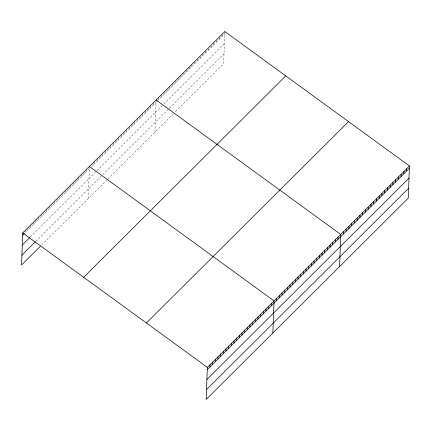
<?xml version="1.0" encoding="UTF-8"?>
<svg xmlns="http://www.w3.org/2000/svg" width="431" height="431" viewBox="0 0 431 431"><rect width="100%" height="100%" fill="white"/><g stroke="black" fill="none" stroke-linecap="round" stroke-linejoin="round"><path stroke-width="0.32" stroke-dasharray="2.15 1.62" d="M25.397 230.256L25.31 232.524L89.336 168.726M27.977 229.863L28.063 227.595M30.649 227.207L30.73 224.939M33.316 224.546L33.397 222.283M35.983 221.89L36.064 219.621M38.65 219.234L38.736 216.965M41.317 216.572L41.381 214.875M43.984 213.916L44.048 212.214M46.656 211.255L46.715 209.558M49.323 208.599L49.382 206.896M51.989 205.937L52.054 204.24M54.656 203.281L54.721 201.579M57.323 200.625L57.388 198.923M59.99 197.964L60.054 196.267M62.662 195.308L62.721 193.605M65.329 192.646L65.41 190.383M67.996 189.99L68.076 187.722M70.662 187.334L70.749 185.066M73.329 184.673L73.415 182.405M76.001 182.017L76.082 179.749M78.668 179.355L78.749 177.093M81.335 176.699L81.416 174.431M84.002 174.043L84.067 172.341M86.669 171.382L86.733 169.685M88.242 198.556L89.4 167.023M92.067 164.367L92.008 166.064L156.949 101.355M94.675 163.408L94.734 161.706M97.341 160.747L97.401 159.05M100.008 158.091L100.073 156.388M102.675 155.435L102.74 153.732M105.342 152.773L105.406 151.076M108.014 150.117L108.095 147.849M110.681 147.456L110.762 145.193M113.348 144.8L113.428 142.532M116.014 142.144L116.101 139.876M118.681 139.482L118.767 137.214M121.348 136.826L121.434 134.558M124.02 134.165L124.08 132.468M126.687 131.509L126.746 129.806M129.354 128.847L129.419 127.15M132.021 126.191L132.107 123.923M134.688 123.535L134.774 121.267M137.376 120.308L137.441 118.606M140.027 118.218L140.086 116.515M142.693 115.556L142.753 113.859M145.36 112.9L145.425 111.198M148.027 110.244L148.113 107.976M150.694 107.583L150.78 105.315M153.366 104.927L153.447 102.659M154.939 132.101L156.114 100.003M158.78 99.529L158.861 97.261M161.528 96.792L161.609 94.524M164.276 94.05L164.34 92.353M167.023 91.313L167.109 89.045M169.776 88.57L169.836 86.873M172.524 85.834L172.583 84.137M175.272 83.097L175.331 81.394M178.019 80.355L178.084 78.657M180.767 77.618L180.831 75.915M183.514 74.881L183.579 73.178M186.267 72.139L186.348 69.876M189.015 69.402L189.096 67.134M191.763 66.665L191.843 64.397M194.51 63.923L194.596 61.655M197.258 61.186L197.323 59.483M200.011 58.444L200.07 56.747M202.759 55.707L202.818 54.01M205.506 52.97L205.565 51.267M208.254 50.228L208.318 48.531M211.001 47.491L211.066 45.788M213.749 44.754L213.814 43.052M216.502 42.012L216.561 40.315M219.25 39.275L219.331 37.007M221.997 36.538L222.078 34.27M224.831 31.528L223.651 63.632L175.094 112.017M157.407 100.897L224.745 33.796M30.289 237.05L96.533 171.037M96.98 170.595L162.083 105.724M163.915 103.898L224.384 43.644M35.692 241.435L101.053 176.306M102.831 174.533L169.044 108.564M169.502 108.106L224.012 53.783M41.559 245.077L106.92 179.953M107.809 179.064L173.262 113.843"/><path stroke-width="0.65" d="M409.45 165.983L207.349 367.368L206.169 399.472L408.276 198.088L409.45 165.983L224.831 31.528L22.724 232.912L21.55 265.017L40.223 246.408M209.935 366.975L210.016 364.712M212.602 364.319L212.682 362.051M215.268 361.663L215.349 359.395M217.935 359.001L218.021 356.733M220.602 356.345L220.688 354.077M223.274 353.684L223.355 351.421M225.941 351.028L226.022 348.76M228.608 348.372L228.689 346.104M231.275 345.71L231.355 343.442M233.941 343.054L234.028 340.786M236.608 340.393L236.694 338.13M239.28 337.737L239.361 335.469M241.947 335.076L242.028 332.813M244.614 332.42L244.695 330.151M247.281 329.763L247.367 327.495M249.948 327.102L250.034 324.834M252.614 324.446L252.701 322.178M255.287 321.785L255.367 319.522M257.953 319.129L258.034 316.86M260.62 316.473L260.701 314.204M263.287 313.811L263.373 311.543M265.954 311.155L266.04 308.887M268.621 308.494L268.707 306.231M271.293 305.838L271.374 303.569M272.866 333.012L274.041 300.913L89.422 166.458M276.627 300.52L276.707 298.252M279.293 297.864L279.38 295.596M281.96 295.203L282.046 292.935M284.632 292.547L284.713 290.278M287.299 289.885L287.38 287.622M289.966 287.229L290.047 284.961M292.633 284.573L292.714 282.305M295.3 281.912L295.386 279.644M297.966 279.256L298.053 276.988M300.639 276.594L300.719 274.331M303.305 273.938L303.386 271.67M305.972 271.282L306.053 269.014M308.639 268.621L308.72 266.353M311.306 265.965L311.392 263.697M313.973 263.303L314.059 261.035M316.645 260.647L316.726 258.379M319.312 257.986L319.393 255.723M321.979 255.33L322.059 253.062M324.645 252.674L324.732 250.406M327.312 250.012L327.398 247.744M329.979 247.356L330.065 245.088M332.651 244.695L332.732 242.432M335.318 242.039L335.399 239.771M337.985 239.383L338.066 237.115M339.558 266.557L340.738 234.453L156.114 100.003M343.399 233.985L343.485 231.716M346.147 231.242L346.233 228.98M348.9 228.505L348.981 226.237M351.648 225.769L351.728 223.5M354.395 223.026L354.476 220.764M357.143 220.289L357.229 218.021M359.89 217.553L359.977 215.284M362.643 214.81L362.724 212.542M365.391 212.074L365.472 209.805M368.139 209.331L368.219 207.069M370.886 206.594L370.972 204.326M373.634 203.858L373.72 201.589M376.382 201.115L376.468 198.853M379.135 198.379L379.215 196.11M381.882 195.642L381.963 193.374M384.63 192.899L384.711 190.631M387.377 190.163L387.464 187.894M390.125 187.426L390.211 185.158M392.878 184.683L392.959 182.415M395.626 181.947L395.706 179.679M398.373 179.204L398.454 176.942M401.121 176.468L401.202 174.199M403.869 173.731L403.955 171.463M406.616 170.988L406.702 168.726M22.644 235.181L24.422 233.408M22.283 245.029L29.841 237.497M21.911 255.168L35.25 241.877M83.652 277.284L285.753 75.899M146.421 322.997L348.523 121.612M207.268 369.636L409.369 168.252M206.902 379.479L409.008 178.095M206.53 389.624L408.636 188.239M22.724 232.912L207.349 367.368"/></g></svg>
